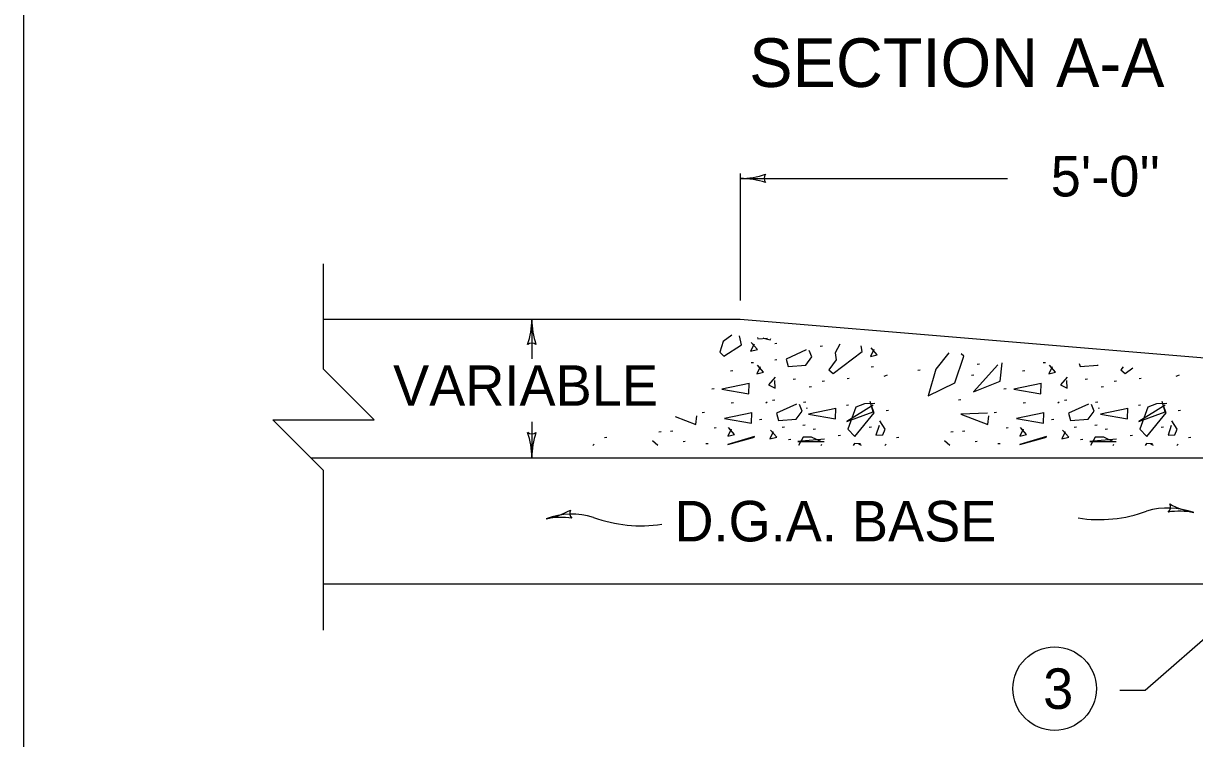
# Model space of a CAD drawing. Extents: x 1007 to 1035.5, y 1000.5 to 1021.5.
# Drawn here: x 1007 to 1012.78, y 1006.88 to 1010.41 of the extents above; entities that cross this region are included whole.
import ezdxf

# ---------------------------------------------------------------- set-up
doc = ezdxf.new("R2010")
doc.units = 0
for name, color, linetype in [('Level 1', 7, 'Continuous'), ('Level 10', 7, 'Continuous'), ('Level 11', 7, 'Continuous')]:
    doc.layers.add(name, color=color, linetype=linetype)

msp = doc.modelspace()

# ---------------------------------------------------------------- linework, layer by layer
at = {"layer": 'Level 1'}
for p, q in [((1010.54, 1009.6655), (1010.54, 1009.0378)), ((1010.54, 1009.6404), (1011.8593, 1009.6404)), ((1008.4813, 1008.9455), (1010.54, 1008.9455)), ((1009.5107, 1008.9455), (1009.5107, 1008.7506)), ((1010.54, 1008.9455), (1014.2099, 1008.6397)), ((1014.2469, 1008.5992), (1012.5391, 1007.1135)), ((1009.5107, 1008.4394), (1009.5107, 1008.2623)), ((1008.4188, 1008.2623), (1014.29, 1008.2623)), ((1015.7799, 1007.6373), (1008.4813, 1007.6373)), ((1012.5391, 1007.1135), (1012.4141, 1007.1135))]:
    msp.add_line(p, q, dxfattribs=at)
for points in [[(1008.4813, 1007.4103), (1008.4813, 1008.1998), (1008.2313, 1008.4498), (1008.7313, 1008.4498), (1008.4813, 1008.6998), (1008.4813, 1009.2197)], [(1010.4558, 1008.8352), (1010.4391, 1008.7825)], [(1010.4977, 1008.8662), (1010.4558, 1008.8352)], [(1010.5458, 1008.8185), (1010.5365, 1008.863)], [(1010.6079, 1008.8228), (1010.5913, 1008.7881), (1010.6246, 1008.7964), (1010.594, 1008.8311)], [(1010.6248, 1008.8559), (1010.6268, 1008.8482)], [(1010.6268, 1008.8482), (1010.674, 1008.8519)], [(1010.6526, 1008.8537), (1010.6541, 1008.8518)], [(1010.6541, 1008.8518), (1010.6873, 1008.8435)], [(1010.6873, 1008.8435), (1010.6903, 1008.8506)], [(1010.7211, 1008.8263), (1010.71, 1008.8249)], [(1011.0314, 1008.8231), (1011.0091, 1008.7797)], [(1010.4391, 1008.7825), (1010.4585, 1008.7631)], [(1010.4585, 1008.7631), (1010.5458, 1008.8185)], [(1010.8653, 1008.7939), (1010.7668, 1008.7482), (1010.7766, 1008.7121), (1010.8639, 1008.719), (1010.8931, 1008.7593), (1010.8806, 1008.7911)], [(1010.9457, 1008.8127), (1010.9346, 1008.8113)], [(1010.9994, 1008.6784), (1011.1423, 1008.7867)], [(1011.0091, 1008.7797), (1011.0133, 1008.745)], [(1011.1423, 1008.7867), (1011.1375, 1008.8145)], [(1011.2001, 1008.7956), (1011.1834, 1008.7609), (1011.2168, 1008.7692), (1011.1863, 1008.8038)], [(1011.5693, 1008.7797), (1011.5066, 1008.6993)], [(1011.6439, 1008.7631), (1011.6314, 1008.7747)], [(1010.6053, 1008.731), (1010.5943, 1008.7296)], [(1010.6385, 1008.7105), (1010.6219, 1008.6758), (1010.6552, 1008.6841), (1010.6247, 1008.7188)], [(1010.7211, 1008.7446), (1010.71, 1008.7433)], [(1011.0133, 1008.745), (1010.9772, 1008.6951)], [(1011.1975, 1008.7106), (1011.1864, 1008.7092)], [(1011.5995, 1008.6313), (1011.6439, 1008.7631)], [(1011.8118, 1008.7201), (1011.6924, 1008.5869), (1011.8243, 1008.6396), (1011.8339, 1008.7298)], [(1011.7207, 1008.7242), (1011.7095, 1008.7228)], [(1012.0473, 1008.731), (1012.0363, 1008.7296)], [(1012.0805, 1008.7105), (1012.0639, 1008.6758), (1012.0972, 1008.6841), (1012.0667, 1008.7188)], [(1012.2143, 1008.7277), (1012.2186, 1008.7121)], [(1012.2186, 1008.7121), (1012.3059, 1008.719)], [(1012.3059, 1008.719), (1012.3068, 1008.7203)], [(1012.4302, 1008.7103), (1012.4192, 1008.6951)], [(1010.5033, 1008.6902), (1010.4922, 1008.6888)], [(1010.7123, 1008.6604), (1010.679, 1008.6216), (1010.7123, 1008.6049), (1010.7109, 1008.6438)], [(1010.9772, 1008.6951), (1010.9994, 1008.6784)], [(1011.0784, 1008.6527), (1011.0673, 1008.6513)], [(1011.2657, 1008.6702), (1011.2491, 1008.6632)], [(1011.4279, 1008.6936), (1011.4168, 1008.6922)], [(1011.5066, 1008.6993), (1011.4678, 1008.5675)], [(1011.6934, 1008.6698), (1011.6823, 1008.6683)], [(1011.9453, 1008.6902), (1011.9342, 1008.6888)], [(1012.1543, 1008.6604), (1012.121, 1008.6216), (1012.1543, 1008.6049), (1012.1529, 1008.6438)], [(1012.4192, 1008.6951), (1012.4414, 1008.6784)], [(1012.4414, 1008.6784), (1012.4783, 1008.7064)], [(1012.5204, 1008.6527), (1012.5093, 1008.6513)], [(1012.7077, 1008.6702), (1012.6911, 1008.6632)], [(1010.4113, 1008.6017), (1010.4003, 1008.6003)], [(1010.5833, 1008.6285), (1010.4488, 1008.6008), (1010.5819, 1008.5772), (1010.5833, 1008.6299)], [(1010.8129, 1008.6493), (1010.8018, 1008.6479)], [(1010.8913, 1008.6119), (1010.8801, 1008.6105)], [(1010.9559, 1008.6391), (1010.9448, 1008.6378)], [(1011.4678, 1008.5675), (1011.5995, 1008.6313)], [(1011.8533, 1008.6017), (1011.8423, 1008.6003)], [(1012.0253, 1008.6285), (1011.8908, 1008.6008), (1012.0239, 1008.5772), (1012.0253, 1008.6299)], [(1012.2549, 1008.6493), (1012.2438, 1008.6479)], [(1012.3333, 1008.6119), (1012.3221, 1008.6105)], [(1012.3979, 1008.6391), (1012.3868, 1008.6378)], [(1010.6721, 1008.5362), (1010.6665, 1008.532)], [(1010.7108, 1008.5458), (1010.6998, 1008.5444)], [(1010.864, 1008.5357), (1010.8529, 1008.5343)], [(1011.1963, 1008.5209), (1011.066, 1008.4404), (1011.1963, 1008.489), (1011.1811, 1008.5403)], [(1011.6288, 1008.5473), (1011.6177, 1008.5458)], [(1012.1141, 1008.5362), (1012.1085, 1008.532)], [(1012.1528, 1008.5458), (1012.1418, 1008.5444)], [(1012.306, 1008.5357), (1012.2949, 1008.5343)], [(1012.6383, 1008.5209), (1012.508, 1008.4404), (1012.6383, 1008.489), (1012.6231, 1008.5403)], [(1010.3638, 1008.4846), (1010.3526, 1008.4832)], [(1010.5969, 1008.4842), (1010.4624, 1008.4564), (1010.5956, 1008.4329), (1010.5969, 1008.4856)], [(1010.5067, 1008.5323), (1010.4956, 1008.5308)], [(1010.8177, 1008.5271), (1010.7193, 1008.4813), (1010.7289, 1008.4453), (1010.8163, 1008.4522), (1010.8454, 1008.4924), (1010.8329, 1008.5243)], [(1010.8718, 1008.5043), (1010.8663, 1008.507)], [(1011.0122, 1008.5046), (1010.8776, 1008.4769), (1011.0108, 1008.4533), (1011.0122, 1008.506)], [(1011.075, 1008.522), (1011.0639, 1008.5206)], [(1011.2047, 1008.5293), (1011.1533, 1008.5278), (1011.1103, 1008.5112), (1011.0715, 1008.403), (1011.1062, 1008.3669), (1011.2005, 1008.4834), (1011.1838, 1008.5306)], [(1011.2724, 1008.4948), (1011.2613, 1008.4934)], [(1011.7604, 1008.4821), (1011.63, 1008.4765), (1011.7618, 1008.4266), (1011.7673, 1008.4696)], [(1011.8058, 1008.4846), (1011.7946, 1008.4832)], [(1012.0389, 1008.4842), (1011.9044, 1008.4564), (1012.0376, 1008.4329), (1012.0389, 1008.4856)], [(1011.9487, 1008.5323), (1011.9376, 1008.5308)], [(1012.2597, 1008.5271), (1012.1613, 1008.4813), (1012.1709, 1008.4453), (1012.2583, 1008.4522), (1012.2874, 1008.4924), (1012.2749, 1008.5243)], [(1012.3138, 1008.5043), (1012.3083, 1008.507)], [(1012.4542, 1008.5046), (1012.3196, 1008.4769), (1012.4528, 1008.4533), (1012.4542, 1008.506)], [(1012.517, 1008.522), (1012.5059, 1008.5206)], [(1012.6467, 1008.5293), (1012.5953, 1008.5278), (1012.5523, 1008.5112), (1012.5135, 1008.403), (1012.5482, 1008.3669), (1012.6425, 1008.4834), (1012.6258, 1008.5306)], [(1012.7144, 1008.4948), (1012.7033, 1008.4934)], [(1010.218, 1008.4653), (1010.3198, 1008.4266)], [(1010.3198, 1008.4266), (1010.3253, 1008.4696)], [(1010.6462, 1008.4505), (1010.6351, 1008.4492)], [(1010.8606, 1008.4233), (1010.8495, 1008.4219)], [(1011.2255, 1008.421), (1011.2103, 1008.3738), (1011.2435, 1008.3753), (1011.256, 1008.403), (1011.2297, 1008.4446)], [(1012.0882, 1008.4505), (1012.0771, 1008.4492)], [(1012.3026, 1008.4233), (1012.2915, 1008.4219)], [(1012.6675, 1008.421), (1012.6523, 1008.3738), (1012.6855, 1008.3753), (1012.698, 1008.403), (1012.6717, 1008.4446)], [(1009.8814, 1008.3621), (1009.8703, 1008.3607)], [(1010.1493, 1008.3893), (1010.1382, 1008.3879)], [(1010.2072, 1008.3927), (1010.1961, 1008.3913)], [(1010.4216, 1008.4097), (1010.4105, 1008.4083)], [(1010.4956, 1008.4028), (1010.4789, 1008.3681), (1010.5123, 1008.3764), (1010.4818, 1008.4111)], [(1010.6097, 1008.3669), (1010.4793, 1008.3281), (1010.6097, 1008.3642)], [(1010.7032, 1008.3892), (1010.6866, 1008.3545), (1010.7198, 1008.3628), (1010.6893, 1008.3975)], [(1010.7585, 1008.4131), (1010.7474, 1008.4118)], [(1010.851, 1008.3628), (1010.8273, 1008.3221)], [(1010.8926, 1008.3628), (1010.851, 1008.3628)], [(1010.9412, 1008.3406), (1010.8926, 1008.3628)], [(1010.9117, 1008.4029), (1010.9005, 1008.4015)], [(1011.0342, 1008.3723), (1011.0231, 1008.3708)], [(1011.1873, 1008.4131), (1011.1763, 1008.4118)], [(1011.3234, 1008.3621), (1011.3123, 1008.3607)], [(1011.5913, 1008.3893), (1011.5802, 1008.3879)], [(1011.6492, 1008.3927), (1011.6381, 1008.3913)], [(1011.8636, 1008.4097), (1011.8525, 1008.4083)], [(1011.9376, 1008.4028), (1011.9209, 1008.3681), (1011.9543, 1008.3764), (1011.9238, 1008.4111)], [(1012.0517, 1008.3669), (1011.9213, 1008.3281), (1012.0517, 1008.3642)], [(1012.1452, 1008.3892), (1012.1286, 1008.3545), (1012.1618, 1008.3628), (1012.1313, 1008.3975)], [(1012.2005, 1008.4131), (1012.1894, 1008.4118)], [(1012.293, 1008.3628), (1012.2692, 1008.3221)], [(1012.3346, 1008.3628), (1012.293, 1008.3628)], [(1012.3832, 1008.3406), (1012.3346, 1008.3628)], [(1012.3537, 1008.4029), (1012.3425, 1008.4015)], [(1012.4762, 1008.3723), (1012.4651, 1008.3708)], [(1012.6293, 1008.4131), (1012.6183, 1008.4118)], [(1012.7654, 1008.3621), (1012.7543, 1008.3607)], [(1009.8182, 1008.3295), (1009.812, 1008.3221)], [(1010.1332, 1008.3221), (1010.1062, 1008.3448)], [(1010.2684, 1008.3417), (1010.2573, 1008.3403)], [(1010.3808, 1008.3314), (1010.3697, 1008.33)], [(1010.7892, 1008.3518), (1010.778, 1008.3504)], [(1010.9564, 1008.3531), (1010.8247, 1008.342), (1010.955, 1008.342)], [(1010.9383, 1008.3221), (1010.9425, 1008.3281)], [(1011.1034, 1008.3323), (1011.098, 1008.3221)], [(1011.1339, 1008.3309), (1011.1034, 1008.3323)], [(1011.138, 1008.3221), (1011.1256, 1008.3295)], [(1011.2602, 1008.3295), (1011.254, 1008.3221)], [(1011.5752, 1008.3221), (1011.5482, 1008.3448)], [(1011.7104, 1008.3417), (1011.6993, 1008.3403)], [(1011.8228, 1008.3314), (1011.8117, 1008.33)], [(1012.2312, 1008.3518), (1012.22, 1008.3504)], [(1012.3984, 1008.3531), (1012.2667, 1008.342), (1012.397, 1008.342)], [(1012.3803, 1008.3221), (1012.3845, 1008.3281)], [(1012.5454, 1008.3323), (1012.5399, 1008.3221)], [(1012.5759, 1008.3309), (1012.5454, 1008.3323)], [(1012.5799, 1008.3221), (1012.5676, 1008.3295)], [(1012.7022, 1008.3295), (1012.6959, 1008.3221)]]:
    msp.add_lwpolyline(points, dxfattribs=at)
msp.add_circle((1012.0923, 1007.1224), 0.2062, dxfattribs=at)
for centre, radius, start, end in [((1010.54, 1010.031), 0.3906, 269.98778, 270), ((1010.54, 1010.031), 0.3906, 270, 288.66878), ((1010.54, 1009.2498), 0.3906, 71.34716, 89.99389), ((1010.6885, 1009.6404), 0.0312, 138.7746, 220.89129), ((1009.12, 1008.9455), 0.3906, 341.34716, 359.99389), ((1009.9013, 1008.9455), 0.3906, 179.98778, 180), ((1009.9013, 1008.9455), 0.3906, 180, 198.66878), ((1009.5106, 1008.797), 0.0312, 48.7746, 130.89129), ((1009.5107, 1008.4109), 0.0312, 228.7746, 310.89129), ((1009.12, 1008.2623), 0.3906, 0, 18.66878), ((1009.9013, 1008.2623), 0.3906, 161.34716, 179.99389), ((1009.12, 1008.2623), 0.3906, 359.98778, 0), ((1012.6528, 1007.6464), 0.3676, 69.79386, 106.76451), ((1012.6337, 1008.0186), 0.0312, 308.50485, 30.62154), ((1012.8516, 1008.3753), 0.3906, 240.72736, 259.39614), ((1009.5104, 1008.3448), 0.3906, 280.59163, 280.60386), ((1009.5104, 1008.3448), 0.3906, 280.60386, 299.27264), ((1009.7092, 1007.6159), 0.3676, 73.23549, 110.20614), ((1009.6541, 1007.5769), 0.3906, 81.95102, 100.59775), ((1009.7283, 1007.9881), 0.0312, 149.37846, 231.49515), ((1010.0489, 1008.6041), 0.6778, 249.8338, 278.79546), ((1012.3131, 1008.6346), 0.6778, 261.20454, 290.1662), ((1012.7079, 1007.6074), 0.3906, 79.40225, 98.04898), ((1012.8516, 1008.3753), 0.3906, 259.39614, 259.40837)]:
    msp.add_arc(centre, radius, start, end, dxfattribs=at)
at = {"layer": 'Level 10'}
msp.add_line((1007, 1021.5), (1007, 1000.5), dxfattribs=at)
at = {"layer": 'Level 11'}
msp.add_lwpolyline([(1007, 1000.5), (1035.5, 1000.5), (1035.5, 1021.5), (1007, 1021.5)], close=True, dxfattribs=at)

# ---------------------------------------------------------------- texts
at = {"layer": 'Level 1'}
for s, height, p in [('SECTION A-A', 0.24, (1010.584, 1010.0918)), ("5'-0''", 0.2, (1012.0733, 1009.5516)), ('VARIABLE', 0.2, (1008.8255, 1008.5183)), ('D.G.A. BASE', 0.2, (1010.2147, 1007.8491)), ('3', 0.2, (1012.0357, 1007.0224))]:
    msp.add_text(s, height=height, dxfattribs=at).set_placement(p)

doc.saveas('drawing.dxf')
